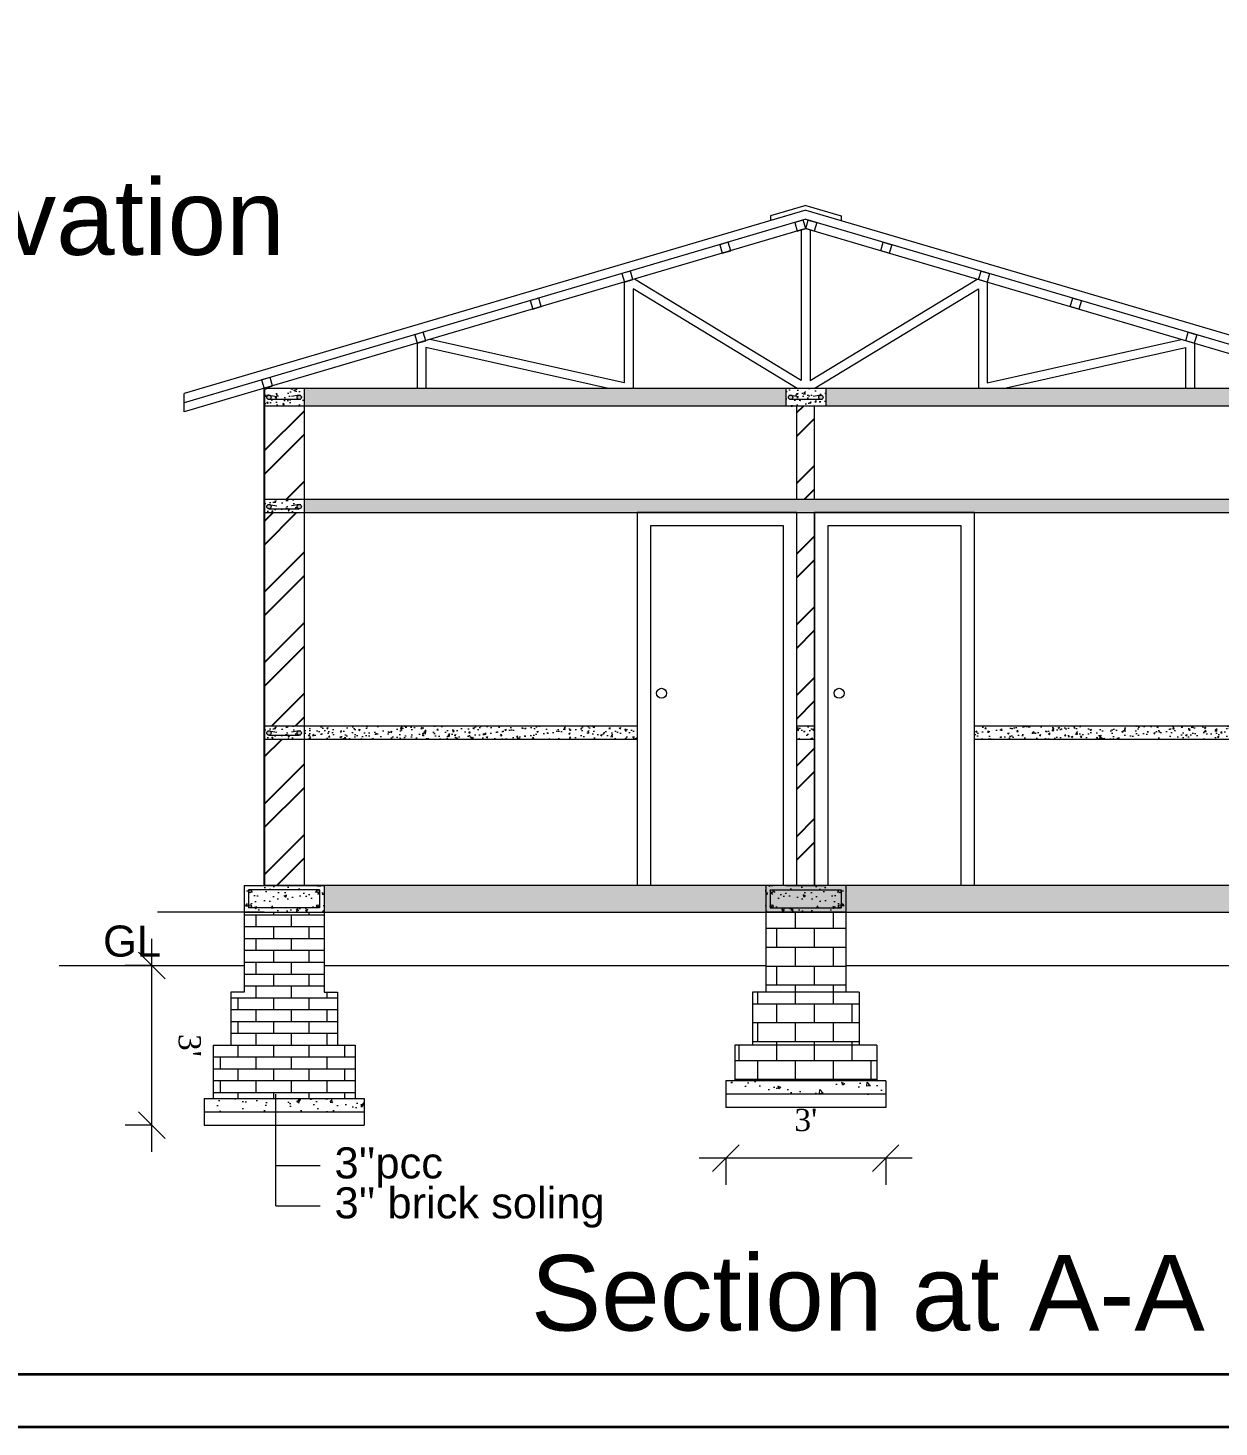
# Model space of a CAD drawing. Header units: inches. Extents: x 45643 to 78083, y -17830 to -3084.
# Drawn here: x 50714.3 to 50982.5, y -7071.9 to -6756.7 of the extents above; entities that cross this region are included whole.
import ezdxf

# ---------------------------------------------------------------- set-up
doc = ezdxf.new("R2010")
doc.units = ezdxf.units.IN
doc.header["$MEASUREMENT"] = 0
for name, color, linetype, lineweight in [('door', 3, 'Continuous', 13), ('steps', 253, 'Continuous', 20), ('WALL - A', 1, 'Continuous', 40)]:
    doc.layers.add(name, color=color, linetype=linetype, lineweight=lineweight)
doc.layers.add('Normal Wall', color=7, linetype='Continuous', lineweight=35, true_color=0xffaf89)
doc.styles.add('RomanS', font='stylu.ttf', dxfattribs={"height": 2})
doc.styles.get("Standard").update_dxf_attribs({"font": 'times.ttf'})
doc.dimstyles.new('8 SCALE', dxfattribs={"dimscale": 0, "dimtxt": 7, "dimasz": 6, "dimexe": 6, "dimexo": 2, "dimgap": 2, "dimtad": 1, "dimdec": 0, "dimzin": 0, "dimdsep": 46, "dimlunit": 4, "dimtxsty": 'RomanS', "dimblk": 'DOTSMALL', "dimcen": 0, "dimdle": 7, "dimclrd": 8, "dimclre": 8, "dimclrt": 3, "dimadec": 0, "dimazin": 0, "dimtfac": 1, "dimtdec": 0, "dimtofl": 0, "dimtmove": 2, "dimatfit": 3, "dimfxl": 6, "dimfxlon": 1, "dimtolj": 1, "dimtzin": 0, "dimarcsym": 0})
doc.dimstyles.new('Copy of Standard', dxfattribs={"dimtxt": 5, "dimasz": 6, "dimexe": 6, "dimexo": 12, "dimgap": 6, "dimtad": 1, "dimdec": 0, "dimzin": 0, "dimdsep": 46, "dimlunit": 3, "dimtxsty": 'Standard', "dimblk": 'OBLIQUE', "dimcen": 0.09, "dimdle": 6, "dimclrd": 256, "dimclre": 256, "dimclrt": 256, "dimadec": 0, "dimazin": 0, "dimtfac": 1, "dimtdec": 0, "dimtix": 1, "dimtmove": 2, "dimatfit": 3, "dimfxl": 6, "dimfxlon": 1, "dimtolj": 1, "dimtzin": 0, "dimlwd": 13, "dimlwe": 13, "dimarcsym": 0})
pattern_1 = [(50, (-313040.3154, 22442.1053), (3.586300913, -0.313760675), [0.375, -4.125]), (355, (-313040.3154, 22442.1053), (-0.693756668, 3.76096067), [0.3, -3.3]), (100.4514445, (-313040.0165, 22442.079), (2.892544234, 3.447199955), [0.31870096, -3.50571056]), (46.1842, (-313040.3154, 22443.1053), (5.336206653, -0.827596404), [0.5625, -6.1875]), (96.6356355, (-313039.8707, 22443.0363), (4.67330973, 4.870593004), [0.47805171, -5.2585688]), (351.184164, (-313040.3154, 22443.105), (4.673309725, 4.870593), [0.45, -4.950000005]), (21, (-313039.8154, 22442.8553), (2.98453526, -2.013094453), [0.375, -4.125]), (326, (-313039.8154, 22442.8553), (1.21657666, 3.625750225), [0.3, -3.3]), (71.4514447, (-313039.5667, 22442.6875), (4.201111884, 1.612655764), [0.31870095, -3.50571056]), (37.5, (-313040.3154, 22442.1053), (0.0607992766, 1.664469269), [0, -3.26, 0, -3.35, 0, -3.3125]), (7.5, (-313040.3154, 22442.1053), (1.315347687, 1.972058559), [0, -1.91, 0, -3.185, 0, -1.2625]), (327.5, (-313041.4304, 22442.1053), (2.669112181, -0.1127743587), [0, -1.25, 0, -3.9, 0, -5.175]), (317.5, (-313041.9304, 22442.1053), (2.915930847, 0.500524912), [0, -1.625, 0, -2.59, 0, -3.675])]
pattern_2 = [(45, (-313040.315, 22442.105), (-7.9549513, 7.9549513), []), (45, (-313035.012, 22442.105), (-7.9549513, 7.9549513), [])]
pattern_3 = [(50, (-13556.309, 109562.3116), (5.73808146, -0.50201708), [0.6, -6.6]), (355, (-13556.309, 109562.3116), (-1.11001067, 6.01753707), [0.48, -5.28]), (100.4514, (-13555.8306, 109562.2697), (4.62807505, 5.51551634), [0.50992152, -5.6091369]), (46.1842, (-13556.309, 109563.9116), (8.5379284, -1.3241521), [0.9, -9.9]), (96.6356, (-13555.597, 109563.801), (7.47730164, 7.79294297), [0.7648823, -8.413704]), (351.1842, (-13556.309, 109563.9116), (7.47729556, 7.7929488), [0.72, -7.92]), (21, (-13555.509, 109563.5116), (4.77525642, -3.22095113), [0.6, -6.6]), (326, (-13555.509, 109563.5116), (1.94652266, 5.80120036), [0.48, -5.28]), (71.4514, (-13555.111, 109563.243), (6.72178103, 2.58024397), [0.50992152, -5.6091369]), (37.5, (-13556.3088, 109562.3116), (0.097278843, 2.66315083), [0, -5.216, 0, -5.36, 0, -5.3]), (7.5, (-13556.3088, 109562.3116), (2.1045563, 3.155293695), [0, -3.056, 0, -5.096, 0, -2.02]), (327.5, (-13558.0928, 109562.3116), (4.27057949, -0.180438974), [0, -2, 0, -6.24, 0, -8.28]), (317.5, (-13558.8928, 109562.3116), (4.66548935, 0.80083986), [0, -2.6, 0, -4.144, 0, -5.88])]
pattern_4 = [(130, (115217.685, 109562.3116), (-5.73808146, -0.50201708), [0.6, -6.6]), (185, (115217.685, 109562.3116), (1.11001067, 6.01753707), [0.48, -5.28]), (79.5486, (115217.207, 109562.2697), (-4.62807505, 5.51551634), [0.50992152, -5.6091369]), (133.8158, (115217.685, 109563.9116), (-8.5379284, -1.3241521), [0.9, -9.9]), (83.3644, (115216.9735, 109563.801), (-7.47730164, 7.79294297), [0.7648823, -8.413704]), (188.8158, (115217.685, 109563.9116), (-7.47729556, 7.7929488), [0.72, -7.92]), (159, (115216.885, 109563.5116), (-4.77525642, -3.22095113), [0.6, -6.6]), (214, (115216.885, 109563.5116), (-1.94652266, 5.80120036), [0.48, -5.28]), (108.5486, (115216.487, 109563.243), (-6.72178103, 2.58024397), [0.50992152, -5.6091369]), (142.5, (115217.685, 109562.3116), (-0.097278843, 2.66315083), [0, -5.216, 0, -5.36, 0, -5.3]), (172.5, (115217.685, 109562.3116), (-2.1045563, 3.155293695), [0, -3.056, 0, -5.096, 0, -2.02]), (212.5, (115219.469, 109562.3116), (-4.27057949, -0.180438974), [0, -2, 0, -6.24, 0, -8.28]), (222.5, (115220.269, 109562.3116), (-4.66548935, 0.80083986), [0, -2.6, 0, -4.144, 0, -5.88])]
pattern_5 = [(0, (83085.159, 72302.9462), (0, 4.25), []), (90, (83085.159, 72302.946), (-8.5, 5e-16), [4.25, -4.25]), (90, (83089.409, 72302.946), (-8.5, 5e-16), [-4.25, 4.25])]

# ---------------------------------------------------------------- blocks, each defined once
blk = doc.blocks.new('_Oblique')
at = {"color": 0, "linetype": 'ByBlock', "lineweight": -2}
blk.add_line((-0.5, -0.5), (0.5, 0.5), dxfattribs=at)
blk = doc.blocks.new('*D1298')
at = {"linetype": 'ByBlock', "lineweight": 13, "transparency": 16777216}
for p, q in [((50742.12, -7009.91), (50742.12, -6961.92)), ((50742.12, -6967.92), (50736.12, -6967.92)), ((50742.12, -7003.91), (50736.12, -7003.91))]:
    blk.add_line(p, q, dxfattribs=at)
at = {"layer": 'Defpoints', "color": 0, "linetype": 'ByBlock', "transparency": 16777216}
for p in [(50742.12, -6967.92), (50753.94, -6967.92), (50753.94, -7003.91)]:
    blk.add_point(p, dxfattribs=at)
at = {"linetype": 'ByBlock', "lineweight": 13, "transparency": 16777216, "xscale": 6, "yscale": 6, "zscale": 6}
for p, rotation in [((50742.12, -6967.92), 90.00118147612702), ((50742.12, -7003.91), 270.001181476127)]:
    blk.add_blockref('_Oblique', p, dxfattribs=dict(at, rotation=rotation))
at = {"linetype": 'ByBlock', "lineweight": 5, "transparency": 16777216, "insert": (50750.67, -6985.91), "char_height": 5, "attachment_point": 5, "rotation": 270.0012}
blk.add_mtext("\\A1;3'", dxfattribs=at)
blk = doc.blocks.new('*D1248')
at = {"linetype": 'ByBlock', "lineweight": 13, "transparency": 16777216}
for p, q in [((50913.44, -7011.3), (50865.44, -7011.3)), ((50871.44, -7011.3), (50871.44, -7017.3)), ((50907.44, -7011.3), (50907.44, -7017.3))]:
    blk.add_line(p, q, dxfattribs=at)
at = {"layer": 'Defpoints', "color": 0, "linetype": 'ByBlock', "transparency": 16777216}
for p in [(50871.44, -6999.91), (50907.44, -6999.91), (50871.44, -7011.3)]:
    blk.add_point(p, dxfattribs=at)
at = {"linetype": 'ByBlock', "lineweight": 13, "transparency": 16777216, "xscale": 6, "yscale": 6, "zscale": 6, "rotation": 180}
blk.add_blockref('_Oblique', (50871.44, -7011.3), dxfattribs=at)
at = {"linetype": 'ByBlock', "lineweight": 13, "transparency": 16777216, "xscale": 6, "yscale": 6, "zscale": 6}
blk.add_blockref('_Oblique', (50907.44, -7011.3), dxfattribs=at)
at = {"linetype": 'ByBlock', "lineweight": 5, "transparency": 16777216, "insert": (50889.44, -7002.75), "char_height": 5, "attachment_point": 5}
blk.add_mtext("\\A1;3'", dxfattribs=at)
blk = doc.blocks.new('_DotSmall')
at = {"color": 0, "const_width": 0.5}
blk.add_lwpolyline([(-0.0625, 0, 1), (0.0625, 0, 1)], format="xyb", close=True, dxfattribs=at)
blk = doc.blocks.new('*D1296')
at = {"layer": 'Defpoints', "color": 0, "ltscale": 0.5, "transparency": 16777216}
for p in [(50889.44, -6799.83), (50890.44, -6836.13), (51050.86, -6836.13)]:
    blk.add_point(p, dxfattribs=at)
at = {"layer": 'door', "color": 8, "lineweight": -2, "ltscale": 0.5, "transparency": 16777216}
for p, q in [((51050.86, -6792.83), (51050.86, -6843.13)), ((51044.86, -6799.83), (51056.86, -6799.83)), ((51044.86, -6836.13), (51056.86, -6836.13))]:
    blk.add_line(p, q, dxfattribs=at)
at = {"layer": 'door', "color": 8, "lineweight": -2, "ltscale": 0.5, "transparency": 16777216, "xscale": 6, "yscale": 6, "zscale": 6}
for p, rotation in [((51050.86, -6799.83), 90), ((51050.86, -6836.13), 270)]:
    blk.add_blockref('_DotSmall', p, dxfattribs=dict(at, rotation=rotation))
at = {"layer": 'door', "color": 3, "ltscale": 0.5, "transparency": 16777216, "insert": (51047.82, -6817.98), "char_height": 2, "attachment_point": 5, "rotation": 90, "style": 'RomanS'}
blk.add_mtext("\\A1;3'", dxfattribs=at)

msp = doc.modelspace()

# ---------------------------------------------------------------- hatches: boundary and pattern name
at = {"linetype": 'ByBlock', "lineweight": 5}
h = msp.add_hatch(dxfattribs=at)
h.set_pattern_fill('AR-CONC', scale=0.5, style=0)
h.set_pattern_definition(pattern_1)
h.paths.add_polyline_path([(50776.44, -6837.91), (50767.44, -6837.91), (50767.44, -6841.91), (50776.44, -6841.91)])
h.paths.add_polyline_path([(50775.37, -6840.42, -0.424176), (50774.86, -6839.93, -1), (50775.85, -6839.93, -0.404321), (50775.37, -6840.42), (50768.54, -6840.42, -0.424176), (50768.03, -6839.93, -1), (50769.02, -6839.93, -0.404321), (50768.54, -6840.42)], flags=16)
h = msp.add_hatch(dxfattribs=at)
h.set_pattern_fill('AR-CONC', scale=0.5, style=0)
h.set_pattern_definition(pattern_1)
h.paths.add_polyline_path([(50884.94, -6837.91), (50776.44, -6837.91), (50776.44, -6841.91), (50884.94, -6841.91)])
h = msp.add_hatch(dxfattribs=at)
h.set_pattern_fill('AR-CONC', scale=0.5, style=0)
h.set_pattern_definition(pattern_1)
h.paths.add_polyline_path([(50893.94, -6837.91), (50884.94, -6837.91), (50884.94, -6841.91), (50893.94, -6841.91)])
h.paths.add_polyline_path([(50892.87, -6840.42, -0.424176), (50892.36, -6839.93, -1), (50893.35, -6839.93, -0.404321), (50892.87, -6840.42), (50886.04, -6840.42, -0.424176), (50885.53, -6839.93, -1), (50886.52, -6839.93, -0.404321), (50886.04, -6840.42)], flags=16)
h = msp.add_hatch(dxfattribs=at)
h.set_pattern_fill('AR-CONC', scale=0.5, style=0)
h.set_pattern_definition(pattern_1)
h.paths.add_polyline_path([(51002.44, -6841.91), (51002.44, -6837.91), (50893.94, -6837.91), (50893.94, -6841.91)])
h = msp.add_hatch(color=7, dxfattribs=at)
h.paths.add_polyline_path([(50768.03, -6839.93, -0.414214), (50768.52, -6839.43), (50768.69, -6839.46, -0.315664), (50769.02, -6839.93, -1)])
h.paths.add_polyline_path([(50775.19, -6839.46), (50775.36, -6839.43, -0.414214), (50775.85, -6839.93, -0.404321), (50775.37, -6840.42), (50775.34, -6840.42, -0.404321), (50774.86, -6839.93, -0.315664)])
h = msp.add_hatch(color=7, dxfattribs=at)
h.paths.add_polyline_path([(50885.53, -6839.93, -0.414214), (50886.02, -6839.43), (50886.19, -6839.46, -0.315664), (50886.52, -6839.93, -1)])
h.paths.add_polyline_path([(50892.69, -6839.46), (50892.86, -6839.43, -0.414214), (50893.35, -6839.93, -0.404321), (50892.87, -6840.42), (50892.84, -6840.42, -0.404321), (50892.36, -6839.93, -0.315664)])
h = msp.add_hatch(dxfattribs=at)
h.set_pattern_fill('AR-CONC', scale=0.5, style=0)
h.set_pattern_definition([(50, (4528.513, 61941.8406), (3.58630091, -0.31376067), [0.375, -4.125]), (355, (4528.513, 61941.8406), (-0.69375667, 3.76096067), [0.3, -3.3]), (100.4514, (4528.8117, 61941.8144), (2.89254691, 3.44719771), [0.31870095, -3.50571056]), (46.1842, (4528.513, 61942.8406), (5.33620524, -0.82759507), [0.5625, -6.1875]), (96.6356, (4528.9576, 61942.7716), (4.67331353, 4.87058935), [0.47805144, -5.258565]), (351.1842, (4528.513, 61942.8406), (4.67330973, 4.870593), [0.45, -4.95]), (21, (4529.013, 61942.5906), (2.98453526, -2.01309445), [0.375, -4.125]), (326, (4529.013, 61942.5906), (1.21657666, 3.62575023), [0.3, -3.3]), (71.4514, (4529.2616, 61942.4228), (4.20111314, 1.61265248), [0.31870095, -3.50571056]), (37.5, (4528.5129, 61941.8406), (0.060799277, 1.66446927), [0, -3.26, 0, -3.35, 0, -3.3125]), (7.5, (4528.5129, 61941.8406), (1.315347687, 1.97205856), [0, -1.91, 0, -3.185, 0, -1.2625]), (327.5, (4527.3979, 61941.8406), (2.66911218, -0.112774359), [0, -1.25, 0, -3.9, 0, -5.175]), (317.5, (4526.8979, 61941.8406), (2.91593085, 0.50052491), [0, -1.625, 0, -2.59, 0, -3.675])])
h.paths.add_polyline_path([(50776.44, -6862.91), (50767.44, -6862.91), (50767.44, -6865.91), (50776.44, -6865.91)])
h.paths.add_polyline_path([(50775.34, -6865.05, -0.404321), (50774.86, -6864.55, -1), (50775.85, -6864.55, -0.424176), (50775.34, -6865.05), (50768.54, -6865.05, -0.424176), (50768.03, -6864.55, -1), (50769.02, -6864.55, -0.404321), (50768.54, -6865.05)], flags=16)
h = msp.add_hatch(color=7, dxfattribs=at)
h.paths.add_polyline_path([(50775.85, -6864.55, 0.414214), (50775.36, -6864.06), (50775.19, -6864.09, 0.315664), (50774.86, -6864.55, 1)])
h.paths.add_polyline_path([(50768.69, -6864.09), (50768.52, -6864.06, 0.414214), (50768.03, -6864.55, 0.404321), (50768.5, -6865.05), (50768.54, -6865.05, 0.404321), (50769.02, -6864.55, 0.315664)])
h = msp.add_hatch(dxfattribs=at)
h.set_pattern_fill('AR-CONC', scale=0.5, style=0)
h.set_pattern_definition(pattern_1)
h.paths.add_polyline_path([(51002.44, -6865.91), (51002.44, -6862.91), (50776.44, -6862.91), (50776.44, -6865.91)])
h = msp.add_hatch(dxfattribs=at)
h.set_pattern_fill('AR-CONC', scale=0.5, style=0)
h.set_pattern_definition([(50, (4528.513, 61890.8406), (3.58630091, -0.31376067), [0.375, -4.125]), (355, (4528.513, 61890.8406), (-0.69375667, 3.76096067), [0.3, -3.3]), (100.4514, (4528.8117, 61890.8144), (2.89254691, 3.44719771), [0.31870095, -3.50571056]), (46.1842, (4528.513, 61891.8406), (5.33620524, -0.82759507), [0.5625, -6.1875]), (96.6356, (4528.9576, 61891.7716), (4.67331353, 4.87058935), [0.47805144, -5.258565]), (351.1842, (4528.513, 61891.8406), (4.67330973, 4.870593), [0.45, -4.95]), (21, (4529.013, 61891.5906), (2.98453526, -2.01309445), [0.375, -4.125]), (326, (4529.013, 61891.5906), (1.21657666, 3.62575023), [0.3, -3.3]), (71.4514, (4529.2616, 61891.4228), (4.20111314, 1.61265248), [0.31870095, -3.50571056]), (37.5, (4528.5129, 61890.8406), (0.060799277, 1.66446927), [0, -3.26, 0, -3.35, 0, -3.3125]), (7.5, (4528.5129, 61890.8406), (1.315347687, 1.97205856), [0, -1.91, 0, -3.185, 0, -1.2625]), (327.5, (4527.3979, 61890.8406), (2.66911218, -0.112774359), [0, -1.25, 0, -3.9, 0, -5.175]), (317.5, (4526.8979, 61890.8406), (2.91593085, 0.50052491), [0, -1.625, 0, -2.59, 0, -3.675])])
h.paths.add_polyline_path([(50776.44, -6913.91), (50767.44, -6913.91), (50767.44, -6916.91), (50776.44, -6916.91)])
h.paths.add_polyline_path([(50775.34, -6916.05, -0.404321), (50774.86, -6915.55, -1), (50775.85, -6915.55, -0.424176), (50775.34, -6916.05), (50768.54, -6916.05, -0.424176), (50768.03, -6915.55, -1), (50769.02, -6915.55, -0.404321), (50768.54, -6916.05)], flags=16)
h = msp.add_hatch(dxfattribs=at)
h.set_pattern_fill('AR-CONC', scale=0.5, style=0)
h.set_pattern_definition(pattern_1)
h.paths.add_polyline_path([(50851.44, -6916.91), (50851.44, -6913.91), (50776.44, -6913.91), (50776.44, -6916.91)])
h = msp.add_hatch(dxfattribs=at)
h.set_pattern_fill('AR-CONC', scale=0.5, style=0)
h.set_pattern_definition(pattern_1)
h.paths.add_polyline_path([(50891.44, -6916.91), (50891.44, -6913.91), (50887.44, -6913.91), (50887.44, -6916.91)])
h = msp.add_hatch(dxfattribs=at)
h.set_pattern_fill('AR-CONC', scale=0.5, style=0)
h.set_pattern_definition(pattern_1)
h.paths.add_polyline_path([(50927.44, -6913.91), (50927.44, -6916.91), (51002.44, -6916.91), (51002.44, -6913.91)])
h = msp.add_hatch(color=7, dxfattribs=at)
h.paths.add_polyline_path([(50775.85, -6915.55, 0.414214), (50775.36, -6915.06), (50775.19, -6915.09, 0.315664), (50774.86, -6915.55, 1)])
h.paths.add_polyline_path([(50768.69, -6915.09), (50768.52, -6915.06, 0.414214), (50768.03, -6915.55, 0.404321), (50768.5, -6916.05), (50768.54, -6916.05, 0.404321), (50769.02, -6915.55, 0.315664)])
at = {"layer": 'door', "ltscale": 0.5}
h = msp.add_hatch(dxfattribs=at)
h.set_pattern_fill('AR-CONC', color=256, scale=0.8, style=0)
h.set_pattern_definition(pattern_3)
h.paths.add_polyline_path([(50780.94, -6949.91), (50762.94, -6949.91), (50762.94, -6955.91), (50780.94, -6955.91), (50780.94, -6950.86)])
h.paths.add_polyline_path([(50779.94, -6950.86), (50779.94, -6954.91), (50763.94, -6954.91), (50763.94, -6950.86), (50764.24, -6950.86, -0.049683), (50764.31, -6950.86)], flags=16)
h.paths.add_polyline_path([(50779.93, -6951.2, -1), (50779.26, -6951.2, -1)], flags=0)
h.paths.add_polyline_path([(50779.94, -6954.58, -1), (50779.27, -6954.58, -1)], flags=16)
h.paths.add_polyline_path([(50764.61, -6954.58, -1), (50763.94, -6954.58, -1)], flags=16)
h = msp.add_hatch(dxfattribs=at)
h.set_pattern_fill('AR-CONC', color=256, scale=0.8, style=0)
h.set_pattern_definition(pattern_3)
h.paths.add_polyline_path([(50779.94, -6950.86), (50763.94, -6950.86), (50763.94, -6954.91), (50779.94, -6954.91)])
h = msp.add_hatch(color=256, dxfattribs=at)
h.paths.add_polyline_path([(50764.61, -6951.19, 0.385424), (50764.31, -6950.86), (50764.24, -6950.86, 0.385424), (50763.94, -6951.19, 1)])
h.paths.add_polyline_path([(50763.94, -6954.58, 1), (50764.61, -6954.58, 1)])
h.paths.add_polyline_path([(50779.26, -6951.2, 1), (50779.93, -6951.2, 1)])
h.paths.add_polyline_path([(50779.27, -6954.58, 1), (50779.94, -6954.58, 1)])
h = msp.add_hatch(dxfattribs=at)
h.set_pattern_fill('AR-CONC', color=256, scale=0.8, style=0)
h.set_pattern_definition(pattern_4)
h.paths.add_polyline_path([(50898.44, -6949.91), (50898.44, -6955.91), (50880.44, -6955.91), (50880.44, -6950.86), (50880.44, -6949.91)])
h.paths.add_polyline_path([(50897.44, -6954.91), (50897.44, -6950.86), (50897.14, -6950.86, 0.049683), (50897.07, -6950.86), (50881.44, -6950.86), (50881.44, -6954.91)], flags=16)
h.paths.add_polyline_path([(50882.11, -6951.2, 1), (50881.44, -6951.2, 1)], flags=0)
h.paths.add_polyline_path([(50882.11, -6954.58, 1), (50881.44, -6954.58, 1)], flags=16)
h.paths.add_polyline_path([(50897.44, -6954.58, 1), (50896.77, -6954.58, 1)], flags=16)
h = msp.add_hatch(dxfattribs=at)
h.set_pattern_fill('AR-CONC', color=256, scale=0.8, style=0)
h.set_pattern_definition(pattern_4)
h.paths.add_polyline_path([(50881.44, -6950.86), (50897.44, -6950.86), (50897.44, -6954.91), (50881.44, -6954.91)])
h = msp.add_hatch(dxfattribs=at)
h.set_pattern_fill('AR-BRSTD', color=256)
h.set_pattern_definition([(0, (-104630.3828, 19937.5172), (0, 2.667), []), (90, (-104630.3828, 19937.517), (-4, 2.667), [2.667, -2.667])])
h.paths.add_polyline_path([(50780.94, -6955.91), (50762.94, -6955.91), (50762.94, -6973.91), (50780.94, -6973.91)])
h.paths.add_polyline_path([(50783.94, -6973.91), (50759.94, -6973.91), (50759.94, -6985.91), (50780.94, -6985.91), (50783.94, -6985.91)])
h.paths.add_polyline_path([(50787.94, -6985.91), (50780.94, -6985.91), (50759.94, -6985.91), (50755.94, -6985.91), (50755.94, -6997.91), (50787.94, -6997.91)])
h = msp.add_hatch(dxfattribs=at)
h.set_pattern_fill('BRICK', color=256, scale=17, style=0)
h.set_pattern_definition(pattern_5)
h.paths.add_polyline_path([(50877.44, -6973.91), (50901.44, -6973.91), (50901.44, -6985.91), (50880.44, -6985.91), (50877.44, -6985.91)])
h.paths.add_polyline_path([(50880.44, -6955.91), (50898.44, -6955.91), (50898.44, -6961.91), (50898.44, -6973.91), (50880.44, -6973.91)])
h = msp.add_hatch(dxfattribs=at)
h.set_pattern_fill('BRICK', color=256, scale=17, style=0)
h.set_pattern_definition(pattern_5)
h.paths.add_polyline_path([(50873.44, -6985.91), (50905.44, -6985.91), (50905.44, -6993.91), (50873.44, -6993.91)])
h = msp.add_hatch(dxfattribs=at)
h.set_pattern_fill('AR-CONC', color=256, style=0)
h.set_pattern_definition([(130, (55471.1775, 61448.97), (-7.17260183, -0.62752135), [0.75, -8.25]), (185, (55471.1775, 61448.97), (1.3875133, 7.5219213), [0.6, -6.6]), (79.5486, (55470.58, 61448.918), (-5.7850938, 6.8943954), [0.6374019, -7.0114211]), (133.8158, (55471.1775, 61450.97), (-10.6724105, -1.6551901), [1.125, -12.375]), (83.3644, (55470.288, 61450.832), (-9.346627, 9.7411787), [0.9561029, -10.51713]), (188.8158, (55471.178, 61450.97), (-9.3466195, 9.741186), [0.9, -9.9]), (159, (55470.1775, 61450.47), (-5.9690705, -4.0261889), [0.75, -8.25]), (214, (55470.1775, 61450.47), (-2.4331533, 7.25150045), [0.6, -6.6]), (108.5486, (55469.68, 61450.135), (-8.4022263, 3.225305), [0.6374019, -7.0114211]), (142.5, (55471.1775, 61448.9702), (-0.12159855, 3.32893854), [0, -6.52, 0, -6.7, 0, -6.625]), (172.5, (55471.1775, 61448.9702), (-2.63069537, 3.94411712), [0, -3.82, 0, -6.37, 0, -2.525]), (212.5, (55473.4075, 61448.9702), (-5.33822436, -0.22554872), [0, -2.5, 0, -7.8, 0, -10.35]), (222.5, (55474.4075, 61448.97), (-5.8318617, 1.00104982), [0, -3.25, 0, -5.18, 0, -7.35])])
h.paths.add_polyline_path([(50907.44, -6993.91), (50907.44, -6996.91), (50892.89, -6996.91), (50892.89, -6993.91)])
h.paths.add_polyline_path([(50892.89, -6996.91), (50871.44, -6996.91), (50871.44, -6993.91), (50892.89, -6993.91)])
h = msp.add_hatch(dxfattribs=at)
h.set_pattern_fill('AR-CONC', color=256, style=0)
h.set_pattern_definition([(50, (46004.1986, 61444.97), (7.17260183, -0.62752135), [0.75, -8.25]), (355, (46004.199, 61444.97), (-1.3875133, 7.5219213), [0.6, -6.6]), (100.4514, (46004.7964, 61444.918), (5.7850938, 6.8943954), [0.6374019, -7.0114211]), (46.1842, (46004.199, 61446.97), (10.6724105, -1.6551901), [1.125, -12.375]), (96.6356, (46005.088, 61446.832), (9.346627, 9.7411787), [0.9561029, -10.51713]), (351.1842, (46004.199, 61446.97), (9.3466195, 9.741186), [0.9, -9.9]), (21, (46005.1986, 61446.47), (5.9690705, -4.0261889), [0.75, -8.25]), (326, (46005.199, 61446.47), (2.4331533, 7.25150045), [0.6, -6.6]), (71.4514, (46005.696, 61446.135), (8.4022263, 3.225305), [0.6374019, -7.0114211]), (37.5, (46004.1986, 61444.9702), (0.12159855, 3.32893854), [0, -6.52, 0, -6.7, 0, -6.625]), (7.5, (46004.1986, 61444.9702), (2.63069537, 3.94411712), [0, -3.82, 0, -6.37, 0, -2.525]), (327.5, (46001.9686, 61444.9702), (5.33822436, -0.22554872), [0, -2.5, 0, -7.8, 0, -10.35]), (317.5, (46000.9686, 61444.97), (5.8318617, 1.00104982), [0, -3.25, 0, -5.18, 0, -7.35])])
h.paths.add_polyline_path([(50789.94, -6997.91), (50753.94, -6997.91), (50753.94, -7000.91), (50789.94, -7000.91)])
at = {"layer": 'steps', "ltscale": 0.3}
h = msp.add_hatch(dxfattribs=at)
h.set_pattern_fill('AR-CONC', scale=0.8, style=0)
h.set_pattern_definition([(50, (50906.938, -6952.9104), (5.73808, -0.50202), [0.6, -6.6]), (355, (50906.938, -6952.9104), (-1.11, 6.01754), [0.48, -5.28]), (100.4514, (50907.416, -6952.952), (4.62807, 5.51552), [0.50992, -5.60914]), (46.184, (50906.938, -6951.3104), (8.53793, -1.32415), [0.9, -9.9]), (96.636, (50907.6496, -6951.421), (7.4773, 7.79295), [0.7649, -8.4137]), (351.184, (50906.938, -6951.31), (7.4773, 7.79295), [0.72, -7.92]), (21, (50907.738, -6951.7104), (4.77526, -3.22095), [0.6, -6.6]), (326, (50907.738, -6951.7104), (1.94652, 5.8012), [0.48, -5.28]), (71.4514, (50908.136, -6951.979), (6.72178, 2.58025), [0.50992, -5.60914]), (37.5, (50906.938, -6952.9104), (0.09728, 2.66315), [0, -5.216, 0, -5.36, 0, -5.3]), (7.5, (50906.938, -6952.9104), (2.104556, 3.155294), [0, -3.056, 0, -5.096, 0, -2.02]), (327.5, (50905.154, -6952.9104), (4.27058, -0.18044), [0, -2, 0, -6.24, 0, -8.28]), (317.5, (50904.354, -6952.9104), (4.66549, 0.80084), [0, -2.6, 0, -4.144, 0, -5.88])])
h.paths.add_polyline_path([(50897.94, -6949.91), (50780.94, -6949.91), (50780.94, -6955.91), (50897.94, -6955.91)])
h.paths.add_polyline_path([(51015.94, -6949.91), (50897.94, -6949.91), (50897.94, -6955.91), (51015.94, -6955.91)])
at = {"layer": 'WALL - A', "lineweight": 25}
h = msp.add_hatch(dxfattribs=at)
h.set_pattern_fill('ANSI32', color=256, scale=30, style=0)
h.set_pattern_definition(pattern_2)
h.paths.add_polyline_path([(50776.44, -6841.91), (50767.44, -6841.91), (50767.44, -6862.91), (50776.44, -6862.91)])
h = msp.add_hatch(dxfattribs=at)
h.set_pattern_fill('ANSI32', color=256, scale=30, style=0)
h.set_pattern_definition(pattern_2)
h.paths.add_polyline_path([(50891.44, -6841.91), (50887.44, -6841.91), (50887.44, -6862.91), (50891.44, -6862.91)])
h = msp.add_hatch(dxfattribs=at)
h.set_pattern_fill('ANSI32', color=256, scale=30, style=0)
h.set_pattern_definition(pattern_2)
h.paths.add_polyline_path([(50776.44, -6913.91), (50776.44, -6865.91), (50767.44, -6865.91), (50767.44, -6913.91)])
h = msp.add_hatch(dxfattribs=at)
h.set_pattern_fill('ANSI32', color=256, scale=30, style=0)
h.set_pattern_definition(pattern_2)
h.paths.add_polyline_path([(50891.44, -6865.91), (50887.44, -6865.91), (50887.44, -6913.91), (50891.44, -6913.91)])
h = msp.add_hatch(dxfattribs=at)
h.set_pattern_fill('ANSI32', color=256, scale=30, style=0)
h.set_pattern_definition(pattern_2)
h.paths.add_polyline_path([(50776.44, -6949.91), (50776.44, -6916.91), (50767.44, -6916.91), (50767.44, -6949.91)])
h = msp.add_hatch(dxfattribs=at)
h.set_pattern_fill('ANSI32', color=256, scale=30, style=0)
h.set_pattern_definition(pattern_2)
h.paths.add_polyline_path([(50891.44, -6916.91), (50887.44, -6916.91), (50887.44, -6949.91), (50891.44, -6949.91)])

# ---------------------------------------------------------------- linework, layer by layer
at = {"color": 7, "linetype": 'ByBlock', "lineweight": 5}
for p, q in [((50776.44, -6837.91), (50767.44, -6837.91)), ((50776.44, -6841.91), (50767.44, -6841.91)), ((50768.52, -6839.43), (50770.27, -6839.74)), ((50775.37, -6840.42), (50768.52, -6840.42)), ((50775.36, -6839.43), (50773.61, -6839.74)), ((50886.02, -6839.43), (50887.77, -6839.74)), ((50892.87, -6840.42), (50886.02, -6840.42)), ((50892.86, -6839.43), (50891.11, -6839.74)), ((50767.44, -6862.91), (50776.44, -6862.91)), ((50768.52, -6864.06), (50770.27, -6864.36)), ((50775.36, -6864.06), (50773.61, -6864.36)), ((50767.44, -6865.91), (50776.44, -6865.91)), ((50767.44, -6865.91), (50776.44, -6865.91)), ((50768.5, -6865.05), (50775.36, -6865.05)), ((50767.44, -6913.91), (50776.44, -6913.91)), ((50767.44, -6916.91), (50776.44, -6916.91)), ((50767.44, -6916.91), (50776.44, -6916.91)), ((50768.5, -6916.05), (50775.36, -6916.05)), ((50768.52, -6915.06), (50770.27, -6915.36)), ((50775.36, -6915.06), (50773.61, -6915.36)), ((50770.09, -7022.07), (50770.09, -6996.91)), ((50770.09, -7012.98), (50780.09, -7012.98)), ((50770.09, -7022.07), (50780.09, -7022.07))]:
    msp.add_line(p, q, dxfattribs=at)
at = {"color": 7, "linetype": 'ByBlock', "lineweight": 5, "ltscale": 10}
for p, q in [((50721.31, -6967.92), (50762.94, -6967.92)), ((50780.94, -6967.92), (50880.44, -6967.91)), ((50898.44, -6967.92), (50997.94, -6967.92))]:
    msp.add_line(p, q, dxfattribs=at)
at = {"color": 7, "linetype": 'ByBlock', "lineweight": 5}
for centre in [(50768.52, -6839.93), (50775.36, -6839.93), (50886.02, -6839.93), (50892.86, -6839.93), (50768.52, -6864.55), (50775.36, -6864.55), (50768.52, -6915.55), (50775.36, -6915.55)]:
    msp.add_circle(centre, 0.496, dxfattribs=at)
at = {"layer": 'door', "ltscale": 0.5}
for p, q in [((50889.44, -6797.74), (50749.44, -6839.05)), ((50889.44, -6796.7), (50881.48, -6799.04)), ((50889.44, -6797.74), (50881.77, -6800)), ((50889.44, -6796.7), (50897.39, -6799.04)), ((50889.44, -6797.74), (51029.44, -6839.05)), ((50889.44, -6797.74), (50897.11, -6800)), ((50889.44, -6799.83), (50749.44, -6841.14)), ((50881.48, -6799.04), (50881.48, -6800.09)), ((50889.44, -6799.83), (51029.44, -6841.14)), ((50897.39, -6799.04), (50897.39, -6800.09)), ((50889.44, -6801.91), (50749.44, -6843.22)), ((50888.44, -6802.21), (50888.44, -6836.13)), ((50889.44, -6801.91), (51029.44, -6843.22)), ((50890.44, -6802.21), (50890.44, -6836.13)), ((50888.44, -6836.13), (50850.85, -6813.3)), ((50890.44, -6836.13), (50928.03, -6813.3)), ((50848.55, -6813.98), (50848.55, -6836.66)), ((50850.55, -6815.46), (50850.55, -6837.91)), ((50887.51, -6837.91), (50850.55, -6815.46)), ((50891.36, -6837.91), (50928.32, -6815.46)), ((50928.32, -6815.46), (50928.32, -6837.91)), ((50930.32, -6813.98), (50930.32, -6836.66)), ((50801.89, -6827.75), (50801.89, -6837.91)), ((50803.89, -6828.7), (50803.89, -6837.91)), ((50844.98, -6837.91), (50803.89, -6828.7)), ((50848.55, -6836.66), (50804.86, -6826.87)), ((50930.32, -6836.66), (50974.02, -6826.87)), ((50933.9, -6837.91), (50974.99, -6828.7)), ((50974.99, -6828.7), (50974.99, -6837.91)), ((50976.99, -6827.75), (50976.99, -6837.91)), ((50749.44, -6843.22), (50749.44, -6839.05)), ((51011.44, -6837.91), (50767.44, -6837.91)), ((50776.44, -6837.91), (50776.44, -6841.91)), ((50884.94, -6837.91), (50884.94, -6841.91)), ((50893.94, -6837.91), (50893.94, -6841.91)), ((51011.44, -6841.91), (50767.44, -6841.91)), ((50776.44, -6841.91), (50776.44, -6949.91)), ((50887.44, -6862.91), (50887.44, -6841.91)), ((50891.44, -6862.91), (50891.44, -6841.91)), ((50767.44, -6862.91), (51011.44, -6862.91)), ((50767.44, -6865.91), (51011.44, -6865.91)), ((50887.44, -6949.91), (50887.44, -6865.91)), ((50891.44, -6949.91), (50891.44, -6865.91)), ((50767.44, -6913.91), (50851.44, -6913.91)), ((50887.44, -6913.91), (50891.44, -6913.91)), ((50927.44, -6913.91), (51011.44, -6913.91)), ((50767.44, -6916.91), (50851.44, -6916.91)), ((50887.44, -6916.91), (50891.44, -6916.91)), ((50927.44, -6916.91), (51011.44, -6916.91)), ((50762.94, -6949.91), (50780.94, -6949.91)), ((50762.94, -6949.91), (50762.94, -6973.91)), ((50779.94, -6950.86), (50763.94, -6950.86)), ((50763.94, -6950.86), (50763.94, -6954.91)), ((51011.44, -6949.91), (50767.44, -6949.91)), ((50767.44, -6949.91), (50776.44, -6949.91)), ((50767.44, -6949.91), (50776.44, -6949.91)), ((50776.44, -6949.91), (50767.44, -6949.91)), ((50779.43, -6950.86), (50778.94, -6951.51)), ((50779.94, -6951.31), (50779.43, -6951.96)), ((50779.94, -6950.86), (50779.94, -6954.91)), ((50780.94, -6949.91), (50780.94, -6973.91)), ((50898.44, -6949.91), (50880.44, -6949.91)), ((50880.44, -6949.91), (50880.44, -6973.91)), ((50880.44, -6951.22), (50880.44, -6950.86)), ((50881.44, -6950.86), (50897.44, -6950.86)), ((50881.44, -6950.86), (50881.44, -6954.91)), ((50881.44, -6951.31), (50881.94, -6951.96)), ((50881.94, -6950.86), (50882.44, -6951.51)), ((50884.94, -6949.91), (50893.94, -6949.91)), ((50884.94, -6949.91), (50893.94, -6949.91)), ((50897.44, -6950.86), (50897.44, -6954.91)), ((50898.44, -6949.91), (50898.44, -6973.91)), ((50779.94, -6954.91), (50763.94, -6954.91)), ((50881.44, -6954.91), (50897.44, -6954.91)), ((50767.44, -6955.91), (50743.44, -6955.91)), ((50762.94, -6955.91), (50780.94, -6955.91)), ((50767.44, -6955.91), (51011.44, -6955.91)), ((50898.44, -6955.91), (50880.44, -6955.91)), ((50880.44, -6957.91), (50880.44, -6967.91)), ((50759.94, -6973.91), (50759.94, -6985.91)), ((50762.94, -6973.91), (50759.94, -6973.91)), ((50780.94, -6973.91), (50783.94, -6973.91)), ((50783.94, -6973.91), (50783.94, -6985.91)), ((50901.44, -6973.91), (50877.44, -6973.91)), ((50877.44, -6973.91), (50877.44, -6985.91)), ((50901.44, -6973.91), (50901.44, -6985.91)), ((50755.94, -6985.91), (50780.94, -6985.91)), ((50755.94, -6985.91), (50755.94, -6997.91)), ((50780.94, -6985.91), (50787.94, -6985.91)), ((50787.94, -6985.91), (50787.94, -6997.91)), ((50905.44, -6985.91), (50873.44, -6985.91)), ((50873.44, -6985.91), (50873.44, -6993.91)), ((50905.44, -6985.91), (50905.44, -6993.91)), ((50907.44, -6993.91), (50871.44, -6993.91)), ((50871.44, -6993.91), (50871.44, -6999.91)), ((50907.44, -6993.91), (50907.44, -6999.91)), ((50753.94, -6997.91), (50789.94, -6997.91)), ((50753.94, -6997.91), (50753.94, -7003.91)), ((50789.94, -6997.91), (50789.94, -7003.91)), ((50907.44, -6996.91), (50871.44, -6996.91)), ((50753.94, -7000.91), (50789.94, -7000.91)), ((50907.44, -6999.91), (50871.44, -6999.91)), ((50753.94, -7003.91), (50789.94, -7003.91))]:
    msp.add_line(p, q, dxfattribs=at)
for points in [[(50888.87, -6799.99), (50886.95, -6800.56), (50887.52, -6802.48), (50889.44, -6801.91)], [(50890, -6799.99), (50891.92, -6800.56), (50891.36, -6802.48), (50889.44, -6801.91)], [(50871.97, -6804.98), (50870.05, -6805.55), (50870.62, -6807.46), (50872.54, -6806.9)], [(50906.9, -6804.98), (50908.82, -6805.55), (50908.26, -6807.46), (50906.34, -6806.9)], [(50849.95, -6811.48), (50848.03, -6812.04), (50848.59, -6813.96), (50850.51, -6813.4)], [(50928.93, -6811.48), (50930.85, -6812.04), (50930.28, -6813.96), (50928.36, -6813.4)], [(50829.28, -6817.58), (50827.36, -6818.14), (50827.93, -6820.06), (50829.85, -6819.49)], [(50949.6, -6817.58), (50951.51, -6818.14), (50950.95, -6820.06), (50949.03, -6819.49)], [(50803.28, -6825.25), (50801.36, -6825.82), (50801.93, -6827.73), (50803.84, -6827.17)], [(50975.6, -6825.25), (50977.52, -6825.82), (50976.95, -6827.73), (50975.03, -6827.17)], [(50768.79, -6835.43), (50766.87, -6835.99), (50767.44, -6837.91), (50769.36, -6837.34)]]:
    msp.add_lwpolyline(points, close=True, dxfattribs=at)
for centre, radius in [((50856.96, -6906.6), 1.12), ((50896.96, -6906.6), 1.12), ((50764.27, -6951.19), 0.335), ((50779.6, -6951.2), 0.335), ((50881.78, -6951.2), 0.335), ((50897.1, -6951.19), 0.335), ((50764.27, -6954.58), 0.335), ((50779.6, -6954.58), 0.335), ((50881.77, -6954.58), 0.335), ((50897.1, -6954.58), 0.335)]:
    msp.add_circle(centre, radius, dxfattribs=at)
at = {"layer": 'Normal Wall'}
for points in [[(50439.53, -6321.37), (51497.54, -6321.37), (51497.54, -7071.89), (50439.53, -7071.89)], [(50439.53, -6321.37), (51497.54, -6321.37), (51497.54, -7071.89), (50439.53, -7071.89)], [(51485.63, -6333.27), (50463.35, -6333.27), (50463.35, -7059.99), (51485.63, -7059.99)], [(51485.63, -6333.27), (50463.35, -6333.27), (50463.35, -7059.99), (51485.63, -7059.99)]]:
    msp.add_lwpolyline(points, close=True, dxfattribs=at)
at = {"layer": 'steps', "color": 7, "ltscale": 0.3}
for p, q in [((50851.44, -6865.91), (50851.44, -6949.91)), ((50887.44, -6865.91), (50851.44, -6865.91)), ((50887.44, -6949.91), (50887.44, -6865.91)), ((50891.44, -6865.91), (50891.44, -6949.91)), ((50927.44, -6865.91), (50891.44, -6865.91)), ((50927.44, -6949.91), (50927.44, -6865.91)), ((50854.44, -6868.91), (50854.44, -6949.91)), ((50884.44, -6868.91), (50854.44, -6868.91)), ((50884.44, -6949.91), (50884.44, -6868.91)), ((50894.44, -6868.91), (50894.44, -6949.91)), ((50924.44, -6868.91), (50894.44, -6868.91)), ((50924.44, -6949.91), (50924.44, -6868.91))]:
    msp.add_line(p, q, dxfattribs=at)
at = {"layer": 'WALL - A', "lineweight": 25}
msp.add_line((50767.44, -6837.91), (50767.44, -6949.91), dxfattribs=at)

# ---------------------------------------------------------------- texts
at = {"color": 7, "linetype": 'ByBlock', "lineweight": 5}
for s, insert, char_height, width, attachment_point in [('{\\fArial CE|b0|i0|c238|p34;\\P\\fArial CE|b0|i0|c0|p34;\\H2.8333x;South\\fArial CE|b0|i0|c238|p34; El\\fArial CE|b0|i0|c0|p34;e\\fArial CE|b0|i0|c238|p34;vation}', (50688.92, -6794.46), 6, 195.2975, 5), ('{\\fArial CE|b0|i0|c0|p34;GL}', (50731.16, -6958.93), 7, 174.1012, 1), ("{\\fArial CE|b0|i0|c238|p34;3'}'{\\fArial CE|b0|i0|c238|p34;pcc}", (50783.3, -7008.89), 7, 174.1012, 1), ("{\\fArial CE|b0|i0|c238|p34;3'}'{\\fArial CE|b0|i0|c238|p34; brick soling}", (50783.3, -7017.89), 7, 174.1012, 1), ('{\\fArial CE|b0|i0|c238|p34;\\P\\H2.8333x;Section at A-A}', (50903.41, -7036.78), 6, 232.9624, 5)]:
    msp.add_mtext(s, dxfattribs=dict(at, insert=insert, char_height=char_height, width=width, attachment_point=attachment_point))

# ---------------------------------------------------------------- dimensions: what is measured, and where the dimension line sits
dim = msp.add_aligned_dim(p1=(50753.94, -7003.91), p2=(50753.94, -6967.92), distance=11.82, dimstyle='Copy of Standard', dxfattribs=at)
dim.commit()
dim.dimension.update_dxf_attribs({"geometry": '*D1298', "text_midpoint": (50750.67, -6985.91)})
dim = msp.add_linear_dim(base=(50871.44, -7011.3), p1=(50907.44, -6999.91), p2=(50871.44, -6999.91), dimstyle='Copy of Standard', dxfattribs=at)
dim.commit()
dim.dimension.update_dxf_attribs({"geometry": '*D1248', "text_midpoint": (50889.44, -7002.75)})
at = {"layer": 'door', "ltscale": 0.5}
dim = msp.add_linear_dim(base=(51050.86, -6836.13), p1=(50889.44, -6799.83), p2=(50890.44, -6836.13), angle=90, dimstyle='8 SCALE', override={"dimscale": 1}, dxfattribs=at)
dim.commit()
dim.dimension.update_dxf_attribs({"geometry": '*D1296', "text_midpoint": (51047.82, -6817.98)})

doc.saveas('drawing.dxf')
